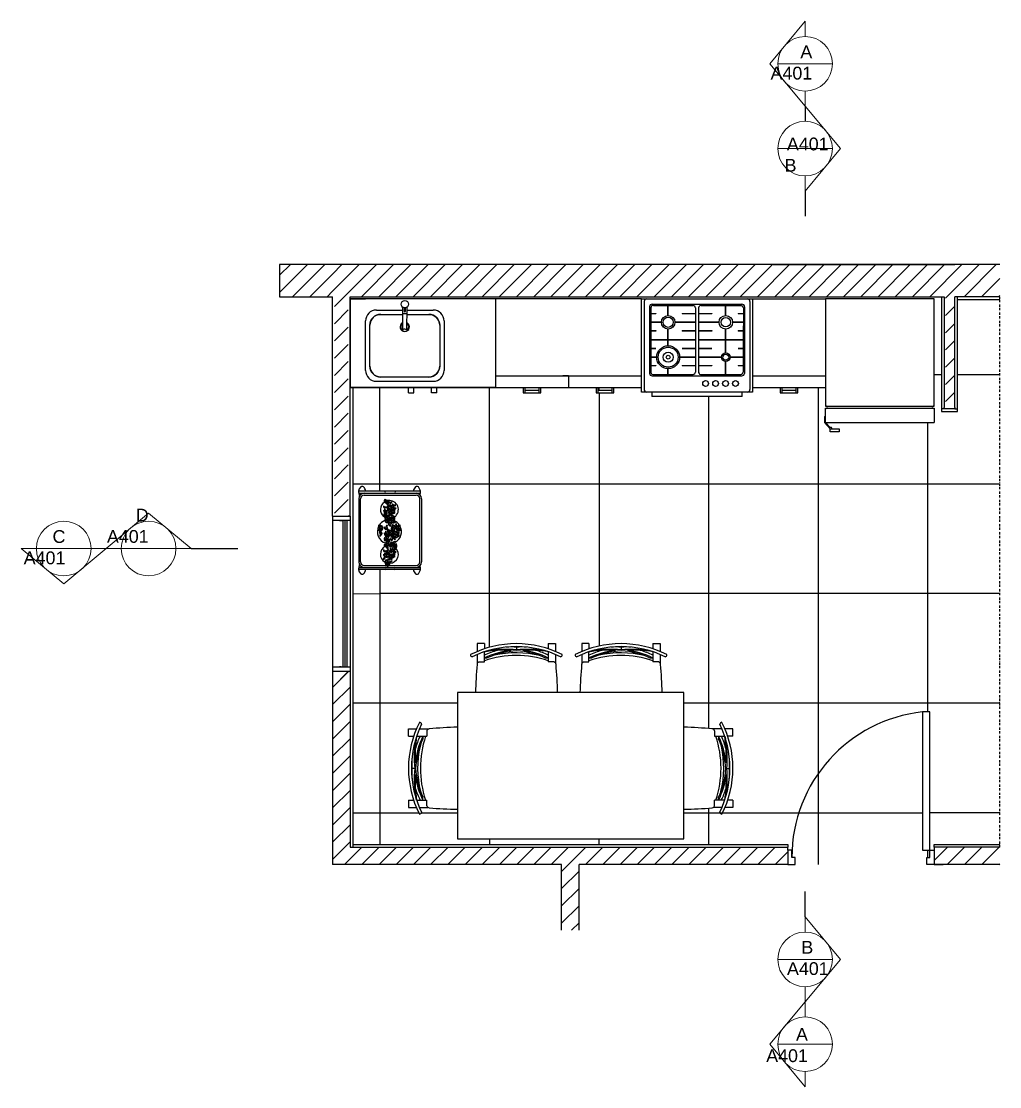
# Model space of a CAD drawing. Header units: millimetres. Extents: x 106 to 25790, y 5092 to 14934.
# Drawn here: x 106 to 5463, y 5092 to 10925 of the extents above; entities that cross this region are included whole.
import ezdxf

# ---------------------------------------------------------------- set-up
doc = ezdxf.new("R2010")
doc.units = ezdxf.units.MM
doc.linetypes.add('BORDO', pattern=[44.45, 12.7, -6.35, 12.7, -6.35, 0, -6.35])
for name, color, linetype in [('A-ANNO-SYMB', 5, 'Continuous'), ('A-ELEV-IDEN', 3, 'Continuous'), ('A-ELEV-MBE1', 7, 'Continuous'), ('A-FURN', 4, 'Continuous'), ('A-SECT-MCUT', 7, 'Continuous'), ('G-ANNO-TEXT', 3, 'Continuous'), ('IF-ANNO SYMB', 5, 'Continuous'), ('IF-DETL', 3, 'Continuous'), ('IF-FURN', 3, 'Continuous'), ('Layer2', 3, 'Continuous')]:
    doc.layers.add(name, color=color, linetype=linetype)
doc.styles.get("Standard").update_dxf_attribs({"font": 'arial.ttf'})

msp = doc.modelspace()

# ---------------------------------------------------------------- hatches: boundary and pattern name
at = {"layer": 'A-FURN'}
h = msp.add_hatch(dxfattribs=at)
h.set_pattern_fill('ANSI31', color=256, scale=21)
h.paths.add_polyline_path([(1809.4, 9593.6), (1520.2, 9593.7), (1520.2, 9503.5), (1520.2, 9417.5), (1809.4, 9417.5)])
h = msp.add_hatch(dxfattribs=at)
h.set_pattern_fill('ANSI31', color=256, scale=21)
h.paths.add_polyline_path([(5463.2, 9593.5), (1809.4, 9593.5), (1809.4, 9417.5), (1820.4, 9417.5), (1820.4, 9405.4), (1820.4, 9405.4), (1820.4, 8216.3), (1895.5, 8216.3), (1895.5, 9417.5), (5165.7, 9417.5), (5165.7, 8810.3), (5216.7, 8810.3), (5216.7, 9417.5), (5463.2, 9417.5)])
h.paths.add_polyline_path([(1905.5, 7365.5), (1809.4, 7360.5), (1809.4, 6307.5), (3021.6, 6307.5), (3027.8, 6307.5), (3075.8, 6307.5), (3150.8, 6307.5), (4222.8, 6307.5), (4233.5, 6307.5), (4302.9, 6307.5), (4302.9, 6402.5), (4222.8, 6402.5), (3021.6, 6402.5), (1928.5, 6402.5), (1905.5, 6402.5)])
h.paths.add_polyline_path([(5463.2, 6402.5), (5110.6, 6402.5), (5103.6, 6392.5), (5103.6, 6387.5), (5103.6, 6307.5), (5463.2, 6307.5)])
h = msp.add_hatch(dxfattribs=at)
h.set_pattern_fill('ANSI31', color=256, scale=21)
h.paths.add_polyline_path([(3159.5, 6307.5), (4302.9, 6307.5), (4302.9, 6387.5), (4302.9, 6402.5), (4222.8, 6402.5), (1905.5, 6402.5), (1905.5, 7365.5), (1809.4, 7365.5), (1809.4, 6307.5), (3064.4, 6307.5), (3064.4, 5947.9), (3159.5, 5947.9)])

# ---------------------------------------------------------------- linework, layer by layer
for p, q in [((4222.8, 9593.6), (5216.7, 9593.5)), ((5216.7, 9405.4), (5216.7, 9417.5)), ((5463.2, 9417.5), (5216.7, 9417.5)), ((3064.4, 5947.9), (3064.4, 6307.5)), ((5463.2, 6307.5), (5103.6, 6307.5))]:
    msp.add_line(p, q)
at = {"layer": 'A-ANNO-SYMB', "color": 7}
for p, q in [((5463.2, 9593.5), (5216.7, 9593.5)), ((5159.7, 9417.5), (5159.7, 8810.3)), ((5216.7, 8810.3), (5216.7, 9417.5)), ((5159.7, 8804.3), (5159.7, 8810.3)), ((5216.7, 8810.3), (5216.7, 8804.3)), ((5216.7, 8804.3), (5159.7, 8804.3)), ((1905.5, 8216.3), (1895.5, 8216.3)), ((1905.5, 6402.5), (4302.9, 6402.5)), ((4302.9, 6387.5), (4302.9, 6402.5)), ((3159.5, 5947.9), (3159.5, 6307.5)), ((5103.6, 6307.5), (5153.7, 6307.5))]:
    msp.add_line(p, q, dxfattribs=at)
at = {"layer": 'A-ELEV-IDEN'}
for p, q in [((4397.9, 10460.6), (4397.9, 10377.7)), ((4397.9, 9995.8), (4397.9, 9858.2)), ((3501.5, 9405.4), (1905.5, 9405.4)), ((1905.5, 9405.4), (1990.5, 9405.4)), ((3501.5, 9405.4), (4509, 9405.4)), ((3501.5, 8895.4), (3501.5, 9405.4)), ((3530.7, 9405.4), (3786.3, 9405.4)), ((3786.3, 9405.4), (4043, 9405.4)), ((4043, 9405.4), (4082, 9405.4)), ((4109, 9405.4), (4109, 8895.4)), ((5104, 9405.4), (4509, 9405.4)), ((2193.3, 9359.4), (2192.4, 9361.2)), ((2193.3, 9356.3), (2193.3, 9359.4)), ((2193.3, 9356.3), (2193.3, 9304.5)), ((2193.3, 9356.3), (2193.3, 9233.4)), ((2203, 9355.9), (2202.8, 9356.5)), ((2203, 9355.9), (2203, 9335.5)), ((2208, 9355.9), (2208.3, 9356.5)), ((2208, 9355.9), (2208, 9335.5)), ((2217.6, 9239.1), (2217.7, 9356.3)), ((2217.7, 9359.4), (2218.7, 9361.2)), ((2217.7, 9356.3), (2217.7, 9359.4)), ((3515.8, 9391.7), (3515.8, 8910.2)), ((3545, 9362.4), (3545.2, 9196.6)), ((3545, 9361.1), (3545, 9349.6)), ((3552.2, 9356.8), (3552.2, 9199.4)), ((3559.9, 9376.2), (4051.6, 9376.2)), ((3566.6, 9369.8), (3783.6, 9369.8)), ((3646.8, 9314.4), (3646.8, 9369.8)), ((3648.6, 9314.4), (3648.6, 9369.8)), ((3798.2, 9355.7), (3798.2, 9197.1)), ((3813.5, 9356.8), (3813.5, 9199.4)), ((3827.9, 9369.8), (4044.8, 9369.8)), ((3962.5, 9314.4), (3962.5, 9369.8)), ((3964.3, 9314.4), (3964.3, 9369.8)), ((4059.4, 9355.7), (4059.3, 9163.3)), ((4066.5, 9362.4), (4066.3, 9196.6)), ((4095.8, 9390.5), (4095.8, 8909.1)), ((2073.5, 9320.8), (2193.3, 9320.8)), ((2193.3, 9325.7), (2217.7, 9325.7)), ((2217.7, 9320.8), (2337.6, 9320.8)), ((3552.2, 9324.9), (3579.5, 9324.9)), ((3579.5, 9323.1), (3552.2, 9323.1)), ((3610.7, 9278.2), (3553.5, 9278.2)), ((3610.7, 9276.3), (3553.5, 9276.3)), ((3579.5, 9324.9), (3579.5, 9323.1)), ((3610.6, 9278.2), (3610.6, 9276.4)), ((3648.6, 9314.4), (3646.8, 9314.4)), ((3798.2, 9276.3), (3684.7, 9276.3)), ((3798.2, 9278.2), (3684.8, 9278.2)), ((3725.3, 9324.9), (3798.2, 9324.9)), ((3725.3, 9324.9), (3725.3, 9323.1)), ((3798.2, 9323.1), (3725.3, 9323.1)), ((3813.5, 9324.9), (3886.3, 9324.9)), ((3886.3, 9323.1), (3813.5, 9323.1)), ((3926.3, 9278.2), (3813.5, 9278.2)), ((3926.3, 9276.3), (3813.5, 9276.3)), ((3886.3, 9324.9), (3886.3, 9323.1)), ((4059.3, 9278.2), (4000.4, 9278.2)), ((4059.3, 9276.3), (4000.4, 9276.3)), ((4032, 9324.9), (4059.4, 9324.9)), ((4032, 9324.9), (4032, 9323.1)), ((4059.4, 9323.1), (4032, 9323.1)), ((4059.4, 9324.9), (4059.4, 9323.1)), ((2014, 9037.1), (2014, 9261.3)), ((2217.6, 9239.1), (2217.7, 9233)), ((2397.1, 9261.3), (2397.1, 9037.1)), ((3552.2, 9231.5), (3579.5, 9231.5)), ((3579.5, 9229.6), (3552.2, 9229.6)), ((3579.5, 9231.5), (3579.5, 9229.6)), ((3646.8, 9181.4), (3646.8, 9240.3)), ((3648.6, 9181.4), (3648.6, 9240.3)), ((3725.3, 9231.5), (3798.2, 9231.5)), ((3725.3, 9231.5), (3725.3, 9229.6)), ((3798.2, 9229.6), (3725.3, 9229.6)), ((3813.5, 9231.5), (3886.3, 9231.5)), ((3886.3, 9229.6), (3813.5, 9229.6)), ((3886.3, 9231.5), (3886.3, 9229.6)), ((3962.5, 9109.4), (3962.5, 9240.3)), ((3964.3, 9109.4), (3964.3, 9240.3)), ((4032, 9231.5), (4059.4, 9231.5)), ((4032, 9231.5), (4032, 9229.6)), ((4059.4, 9229.6), (4032, 9229.6)), ((3545.2, 9196.6), (3545.1, 8997.7)), ((3552.2, 9199.4), (3552.1, 9006.9)), ((3798.2, 9181.4), (3552.2, 9181.4)), ((3798.2, 9179.6), (3552.2, 9179.6)), ((3646.8, 9148.8), (3646.8, 9179.6)), ((3648.6, 9148.8), (3648.6, 9179.6)), ((3798.2, 9197.1), (3798.1, 9004.6)), ((3813.5, 9199.4), (3813.4, 9006.9)), ((4059.3, 9181.4), (3813.5, 9181.4)), ((4059.3, 9179.6), (3813.5, 9179.6)), ((4059.3, 9163.3), (4059.3, 9004.6)), ((4066.3, 9196.6), (4066.4, 8997.7)), ((3552.2, 9134.7), (3579.5, 9134.7)), ((3579.5, 9132.9), (3552.2, 9132.9)), ((3579.5, 9134.7), (3579.5, 9132.9)), ((3646.8, 9148.8), (3648.6, 9148.8)), ((3725.3, 9134.7), (3798.2, 9134.7)), ((3725.3, 9134.7), (3725.3, 9132.9)), ((3798.2, 9132.9), (3725.3, 9132.9)), ((3813.4, 9134.7), (3886.3, 9134.7)), ((3886.3, 9132.9), (3813.4, 9132.9)), ((3886.3, 9134.7), (3886.3, 9132.9)), ((4032, 9134.7), (4059.4, 9134.7)), ((4032, 9134.7), (4032, 9132.9)), ((4059.4, 9132.9), (4032, 9132.9)), ((3585, 9087), (3552.2, 9087)), ((3585, 9085.2), (3552.2, 9085.2)), ((3585, 9087), (3585, 9085.2)), ((3798.2, 9087), (3710.4, 9087)), ((3798.2, 9085.2), (3710.4, 9085.2)), ((3940.1, 9087), (3813.4, 9087)), ((3940.1, 9085.2), (3813.4, 9085.2)), ((3962.5, 8991.2), (3962.5, 9062.8)), ((3964.3, 8991.2), (3964.3, 9062.8)), ((4059.3, 9087), (3986.7, 9087)), ((4059.3, 9085.2), (3986.7, 9085.2)), ((3101.5, 8984.3), (3501.5, 8984.3)), ((3552.2, 9040.3), (3579.5, 9040.3)), ((3579.5, 9038.5), (3552.2, 9038.5)), ((3559.7, 8984.7), (4051.9, 8984.7)), ((3563.6, 8991.2), (3784.3, 8991.2)), ((3579.5, 9040.3), (3579.5, 9038.5)), ((3646.8, 8991.2), (3646.8, 9023.4)), ((3648.6, 8991.2), (3648.6, 9023.4)), ((3725.3, 9040.3), (3798.2, 9040.3)), ((3725.3, 9040.3), (3725.3, 9038.5)), ((3798.2, 9038.5), (3725.3, 9038.5)), ((3813.4, 9040.3), (3886.3, 9040.3)), ((3886.3, 9038.5), (3813.4, 9038.5)), ((3824.8, 8991.2), (4045.5, 8991.2)), ((3886.3, 9040.3), (3886.3, 9038.5)), ((4032, 9041.2), (4059.4, 9041.2)), ((4032, 9041.2), (4032, 9039.4)), ((4059.4, 9039.4), (4032, 9039.4)), ((4109, 8984.3), (4509, 8984.3)), ((2337.6, 8977.7), (2073.5, 8977.7)), ((3101.5, 8920.4), (3501.5, 8920.4)), ((4109, 8895.4), (3501.5, 8895.4)), ((3558.8, 8895.4), (3558.8, 8870.4)), ((4052.8, 8870.4), (3558.8, 8870.4)), ((4052.8, 8870.4), (4052.8, 8895.4)), ((4109, 8920.4), (4509, 8920.4)), ((1035.1, 8038.5), (1291.3, 8038.5)), ((4397.9, 6021.2), (4397.9, 6159.8))]:
    msp.add_line(p, q, dxfattribs=at)
for points in [[(2050, 9344.2), (2193.3, 9344.2)], [(2217.7, 9344.2), (2361.1, 9344.2)], [(1990.5, 9013.7), (1990.5, 9284.7)], [(2420.5, 9284.7), (2420.5, 9013.7)], [(2050, 8954.2), (2361.1, 8954.2)]]:
    msp.add_lwpolyline(points, dxfattribs=at)
msp.add_lwpolyline([(2217.7, 9320.8), (2337.6, 9320.8, -0.414214), (2397.1, 9261.3), (2397.1, 9037.1, -0.414214), (2337.6, 8977.7), (2073.5, 8977.7, -0.414214), (2014, 9037.1), (2014, 9261.3, -0.414214), (2073.5, 9320.8), (2193.3, 9320.8)], format="xyb", dxfattribs=at)
for centre, radius in [((2205.5, 9376.3), 20), ((3647.7, 9277.3), 37.1), ((3647.7, 9277.3), 27.8), ((3963.3, 9277.4), 37.1), ((3963.3, 9277.4), 25.5), ((3647.7, 9086.1), 62.7), ((3647.7, 9086.1), 54.7), ((3647.7, 9086.1), 27.4), ((3963.4, 9086.1), 23.3), ((3963.4, 9086.1), 16.4), ((3647.7, 9086.1), 10.6), ((3852.8, 8942.1), 15.8), ((3907.4, 8942.1), 15.8), ((3962, 8942.1), 15.8), ((4016.7, 8942.1), 15.8)]:
    msp.add_circle(centre, radius, dxfattribs=at)
for centre, radius, start, end in [((3531, 9390.1), 15.3, 91.11777, 174.25545), ((4080.5, 9390.2), 15.3, 1.06116, 84.38926), ((2050, 9284.7), 59.5, 90, 180), ((2203.8, 9335.5), 0.773, 112.75541, 247.24459), ((2205.5, 9330.8), 5.75, 69.31139, 110.68861), ((2205.5, 9339.6), 5.27, 247.32179, 292.67821), ((2207.3, 9335.5), 0.78, 293.98293, 66.01707), ((2361.1, 9284.7), 59.5, 0, 90), ((3560.2, 9360.9), 15.3, 91.06116, 174.38926), ((3568.1, 9353.7), 16.2, 95.28211, 168.82155), ((3779.7, 9351), 19.1, 14.21816, 78.27811), ((3829.3, 9353.7), 16.2, 95.28211, 168.82155), ((4040.8, 9351), 19.2, 14.27346, 77.85094), ((4051.3, 9360.9), 15.3, 5.61074, 88.93884), ((2073.5, 9261.3), 59.5, 90, 180), ((2337.6, 9261.3), 59.5, 0, 90), ((2205.5, 9252), 25.6, 118.49854, 61.65006), ((2205.5, 9252), 21.5, 124.63669, 235.70275), ((2197.8, 9233.3), 4.5, 108.72497, 240.80471), ((2205.5, 9252.9), 25.5, 247.32179, 292.67821), ((2205.5, 9211.3), 27.8, 69.31139, 109.04234), ((2213.2, 9233.4), 4.48, 297.80653, 62.19347), ((2205.5, 9252), 21.5, 304.13467, 55.56338), ((2050, 9013.7), 59.5, 180, 270), ((2073.5, 9037.1), 59.5, 180, 270), ((2337.6, 9037.1), 59.5, 270, 0), ((2361.1, 9013.7), 59.5, 270, 0), ((3560.3, 9000.1), 15.4, 189.23185, 267.5486), ((3568.9, 9007.2), 16.8, 180.95444, 251.51413), ((3779.2, 9010.4), 19.8, 284.80372, 343.17911), ((3830.2, 9007.2), 16.8, 180.95444, 251.51413), ((4040.3, 9010.4), 19.9, 285.27018, 343.10607), ((4051.2, 9000.1), 15.4, 272.4514, 350.76815), ((3530.9, 8910.5), 15.1, 180.89133, 264.79054), ((4080.7, 8910.5), 15.1, 270.49064, 354.6203)]:
    msp.add_arc(centre, radius, start, end, dxfattribs=at)
at = {"layer": 'A-ELEV-MBE1'}
for p, q in [((5216.7, 9593.5), (1520.2, 9593.5)), ((1520.2, 9593.5), (1520.2, 9417.5)), ((1520.2, 9417.5), (1809.4, 9417.5)), ((1905.5, 8216.3), (1905.5, 9417.5)), ((1905.5, 9417.5), (5159.7, 9417.5)), ((1809.4, 8216.3), (1809.4, 7365.5)), ((1820.4, 8216.3), (1895.5, 8216.3)), ((1847.5, 8191.3), (1867.5, 8191.3)), ((1905.5, 8216.3), (1905.5, 7365.5)), ((1857.5, 7390.5), (1847.5, 7390.5))]:
    msp.add_line(p, q, dxfattribs=at)
for points in [[(1809.4, 8216.3), (1905.5, 8216.3)], [(1905.5, 8191.3), (1809.4, 8191.3)], [(1809.4, 7390.5), (1905.5, 7390.5)], [(1905.5, 7365.5), (1809.4, 7365.5)], [(4325.1, 6387.5), (4302.9, 6387.5), (4302.9, 6307.5), (4342.9, 6307.5), (4342.9, 6347.5), (4325.1, 6347.5), (4325.1, 6387.5)], [(5103.6, 6402.5), (5103.6, 6307.5), (5063.6, 6307.5), (5063.6, 6347.5), (5081.4, 6347.5), (5081.4, 6387.5), (5103.6, 6387.5)]]:
    msp.add_lwpolyline(points, dxfattribs=at)
at = {"layer": 'A-FURN'}
msp.add_line((5104, 9405.4), (4509, 9405.4), dxfattribs=at)
at = {"layer": 'A-FURN', "linetype": 'BORDO'}
msp.add_line((5463.2, 6402.6), (5463.2, 9417.5), dxfattribs=at)
at = {"layer": 'A-SECT-MCUT'}
for p, q in [((1809.4, 8216.3), (1809.4, 9417.5)), ((1809.4, 7365.5), (1809.4, 6307.5)), ((1905.5, 7365.5), (1905.5, 6402.5)), ((5153.7, 6402.5), (5103.6, 6402.5)), ((3064.4, 6307.5), (1809.4, 6307.5)), ((4302.9, 6307.5), (3159.5, 6307.5))]:
    msp.add_line(p, q, dxfattribs=at)
at = {"layer": 'A-SECT-MCUT', "color": 7}
msp.add_line((5463.2, 6402.6), (5103.6, 6402.6), dxfattribs=at)
at = {"layer": 'G-ANNO-TEXT', "lineweight": 0}
for p, q in [((4204, 10693), (4397.9, 10925.4)), ((4397.9, 10925.4), (4397.9, 10842.5)), ((4591.9, 10228.2), (4204, 10693)), ((4248.4, 10693), (4547.5, 10693)), ((4397.9, 10543.5), (4397.9, 10460.6)), ((4547.5, 10228.2), (4248.4, 10228.2)), ((4591.9, 10228.2), (4397.9, 9995.8)), ((4397.9, 10078.7), (4397.9, 9995.8)), ((337.9, 7844.6), (802.7, 8232.4)), ((802.7, 8232.4), (1035.1, 8038.5)), ((337.9, 7844.6), (105.5, 8038.5)), ((1035.1, 8038.5), (105.5, 8038.5)), ((4591.9, 5788.8), (4397.9, 6021.2)), ((4397.9, 5938.3), (4397.9, 6021.2)), ((4547.5, 5788.8), (4248.4, 5788.8)), ((4591.9, 5788.8), (4397.9, 5556.4)), ((4397.9, 5473.5), (4397.9, 5639.3)), ((4204, 5324.1), (4397.9, 5556.5)), ((4204, 5324.1), (4397.9, 5091.7)), ((4248.4, 5324.1), (4547.5, 5324.1)), ((4397.9, 5091.7), (4397.9, 5174.6))]:
    msp.add_line(p, q, dxfattribs=at)
for centre in [(4397.9, 10693), (4397.9, 10228.2), (337.9, 8038.5), (802.7, 8038.5), (4397.9, 5788.8), (4397.9, 5324.1)]:
    msp.add_circle(centre, 149.5, dxfattribs=at)
at = {"layer": 'IF-ANNO SYMB'}
for p, q in [((1867.5, 7390.5), (1867.5, 8191.3)), ((1887.5, 8191.3), (1887.5, 7390.5))]:
    msp.add_line(p, q, dxfattribs=at)
at = {"layer": 'IF-ANNO SYMB', "linetype": 'Continuous'}
msp.add_line((1878, 8191.3), (1878, 7391), dxfattribs=at)
at = {"layer": 'IF-ANNO SYMB'}
msp.add_lwpolyline([(5041.3, 7143.8), (5041.3, 6387.5), (5081.4, 6387.5), (5081.4, 7143.8), (5041.3, 7143.8)], dxfattribs=at)
msp.add_arc((5125.9, 6347.5), 800.8, 96.06095, 180, dxfattribs=at)
at = {"layer": 'IF-DETL'}
for p, q in [((2701.5, 9405.4), (2701.5, 8920.4)), ((5144.7, 9417.5), (5144.7, 8789.3)), ((5231.7, 8789.3), (5231.7, 9417.5)), ((5231.7, 9402.5), (5463.2, 9402.5)), ((2701.5, 9346.1), (2701.5, 9000.3)), ((2701.5, 8984.3), (3101.5, 8984.3)), ((5104, 8991.8), (5144.7, 8991.8)), ((1905.5, 8920.4), (1920.5, 8920.4)), ((1920.5, 8920.4), (1920.5, 6402.5)), ((2069.7, 8353.1), (2069.7, 8920.4)), ((2669.7, 7497.7), (2669.7, 8920.4)), ((3269.7, 8905.4), (3269.7, 8920.4)), ((3269.7, 8890.4), (3269.7, 7504.5)), ((3869.7, 7052.8), (3869.7, 8870.4)), ((4469.7, 8920.4), (4469.7, 6307.5)), ((5159.7, 8804.3), (5144.7, 8804.3)), ((5144.7, 8789.3), (5231.7, 8789.3)), ((5216.7, 8804.3), (5231.7, 8804.3)), ((5069.7, 7143.8), (5069.7, 8728.3)), ((5463.2, 8391.8), (1920.5, 8391.8)), ((2069.7, 7923.1), (2069.7, 6417.5)), ((1920.5, 7791), (2069.7, 7791.8)), ((5463.2, 7791.8), (2069.7, 7791.8)), ((2494, 7191.8), (1920.5, 7191.8)), ((5463.2, 7191.8), (3734, 7191.8)), ((3869.7, 6417.5), (3869.7, 6617.2)), ((1920.5, 6591.8), (2281.9, 6591.8)), ((2298.5, 6591.8), (2494, 6591.8)), ((3734, 6591.8), (5041.3, 6591.8)), ((5463.2, 6591.8), (5081.4, 6591.8)), ((1920.5, 6417.5), (4302.9, 6417.5)), ((2669.7, 6449.4), (2669.7, 6417.5)), ((3269.7, 6417.5), (3269.7, 6449.4)), ((4302.9, 6417.5), (4302.9, 6402.5)), ((5103.6, 6402.5), (5103.6, 6417.5)), ((5103.6, 6417.5), (5463.2, 6417.5)), ((5069.7, 6347.5), (5069.7, 6387.5))]:
    msp.add_line(p, q, dxfattribs=at)
for centre, radius, start, end in [((2121.2, 8252.1), 49.4, 124.02257, 230.54994), ((2101.8, 8298.2), 9.7, 168.77263, 272.66096), ((2101.2, 8300.9), 8.87, 113.28776, 185.26314), ((2085, 8283.7), 17.9, 15.47032, 65.96326), ((2088.6, 8306.7), 9.39, 306.21572, 14.23406), ((2121.2, 8252.1), 49.4, 113.33483, 117.75094), ((2112, 8304.7), 12.7, 163.82531, 247.56464), ((2094.1, 8296.1), 13.4, 346.61835, 64.7716), ((2120.7, 8287.5), 15.2, 163.82531, 247.56464), ((2099.3, 8277.2), 16.1, 346.61835, 64.7716), ((2121.2, 8252.1), 49.4, 102.01309, 106.56231), ((2126, 8298.8), 15.2, 163.82531, 247.56464), ((2104.6, 8288.4), 16.1, 346.61835, 64.7716), ((2121.2, 8252.1), 49.4, 304.24911, 97.64884), ((2131, 8274.3), 17.9, 70.50919, 126.06526), ((2127.2, 8300.4), 13.4, 239.83833, 316.73611), ((2101.9, 8246), 13.4, 176.42143, 235.62262), ((2080.3, 8230.9), 17.9, 31.64282, 62.64836), ((2101.3, 8219.3), 12.7, 114.93272, 176.59686), ((2098.5, 8268.9), 9.7, 168.77263, 272.66096), ((2085.8, 8231.6), 13.4, 283.31543, 340.64185), ((2081.7, 8254.4), 17.9, 15.47032, 65.96326), ((2096.6, 8237), 13.4, 27.56983, 105.72308), ((2104.4, 8255.3), 12.7, 204.77679, 288.51612), ((2111.7, 8239.2), 17.9, 174.03289, 224.52583), ((2090.8, 8231.9), 9.7, 327.3352, 71.22353), ((2101.4, 8283.4), 17.2, 250.13598, 328.91765), ((2105, 8273.3), 11.2, 212.85453, 6.1991), ((2117.5, 8231.9), 13.4, 134.69295, 211.59073), ((2091.4, 8235.1), 17.9, 325.3638, 20.91988), ((2128.3, 8253.4), 17.9, 163.48633, 213.97927), ((2106.4, 8250), 9.7, 316.78864, 60.67697), ((2130, 8262.5), 13.4, 176.42143, 253.31922), ((2108.4, 8247.5), 17.9, 52.63417, 62.64836), ((2129.4, 8235.8), 12.7, 99.49605, 183.23538), ((2113.9, 8248.2), 13.4, 282.28908, 0.44234), ((2132.2, 8225.1), 15.2, 140.44752, 224.18686), ((2113.8, 8277.2), 8.58, 302.69595, 21.47762), ((2118.9, 8275.6), 5.59, 265.41451, 310.71861), ((2110, 8231.3), 9.39, 13.77811, 26.55291), ((2108.4, 8247.5), 17.9, 7.09229, 51.56107), ((2108.4, 8224.1), 16.1, 323.24056, 41.39382), ((2118.9, 8275.6), 5.59, 314.02753, 58.75907), ((2139.7, 8275.4), 15.2, 163.82531, 247.56464), ((2137.1, 8236.6), 12.7, 140.44752, 224.18686), ((2118.3, 8265.1), 16.1, 346.61835, 64.7716), ((2135.3, 8227.4), 8.87, 190.98507, 274.7244), ((2127, 8216.3), 9.39, 13.77811, 91.93136), ((2135.6, 8253.7), 8.87, 113.28776, 197.0271), ((2137.6, 8234.2), 17.9, 70.50919, 126.06526), ((2133.8, 8260.3), 13.4, 239.83833, 316.73611), ((2123, 8259.5), 9.39, 296.0808, 14.23406), ((2117.3, 8235.8), 13.4, 323.24056, 41.39382), ((2139, 8244.7), 8.87, 190.98507, 274.7244), ((2130.6, 8233.6), 9.39, 13.77811, 91.93136), ((2142.4, 8219.8), 13.4, 71.27605, 148.17383), ((2133.5, 8244.6), 17.9, 261.94691, 317.50298), ((2143.6, 8274.9), 8.87, 113.28776, 197.0271), ((2131, 8280.7), 9.39, 296.0808, 14.23406), ((2149.5, 8267.6), 12.7, 163.82531, 247.56464), ((2131.6, 8259), 13.4, 346.61835, 64.7716), ((2150.1, 8258.9), 17.9, 70.50919, 126.06526), ((2146.3, 8284.9), 13.4, 239.83833, 316.73611), ((2155.9, 8246), 15.2, 168.44681, 247.56464), ((2134.5, 8235.6), 16.1, 346.61835, 61.57676), ((2154.7, 8252.8), 8.87, 163.82531, 247.56464), ((2142.2, 8246.7), 9.39, 346.61835, 64.7716), ((2154, 8251.4), 9.39, 66.84312, 144.99638), ((2150.2, 8264.8), 8.87, 244.05008, 327.78941), ((2121.2, 8130.3), 65.8, 111.8318, 148.31022), ((2100.5, 8210.7), 11.2, 21.81307, 175.15763), ((2102.1, 8200.1), 17.2, 59.09451, 137.87619), ((2121.2, 8252.1), 49.4, 232.14071, 239.84438), ((2106.5, 8204.6), 11.2, 85.21104, 238.5556), ((2109.4, 8193.7), 12.9, 173.38679, 272.66096), ((2087, 8174.4), 23.9, 15.47032, 59.21309), ((2116.7, 8201.3), 17.2, 122.49248, 201.27415), ((2121.2, 8252.1), 49.4, 245.29534, 251.92373), ((2121.2, 8130.3), 65.8, 101.55334, 107.14972), ((2117.5, 8154.7), 14.9, 122.85453, 276.1991), ((2121.1, 8205.5), 15.2, 140.44752, 224.18686), ((2123.1, 8202.3), 16.9, 180.21739, 247.56464), ((2130.9, 8159.5), 22.9, 160.13598, 238.91765), ((2097.3, 8204.5), 16.1, 323.24056, 41.39382), ((2113.8, 8215.1), 5.59, 329.2531, 122.59766), ((2110.1, 8211.3), 8.58, 6.53454, 85.31621), ((2099.3, 8190.9), 17.9, 346.61835, 38.85526), ((2121.2, 8252.1), 49.4, 260.83583, 264.71225), ((2134.7, 8179.4), 20.3, 163.82531, 247.56464), ((2106.1, 8165.7), 21.5, 346.61835, 64.7716), ((2131.1, 8198.1), 15.2, 140.44752, 181.94739), ((2121.2, 8130.3), 65.8, 89.6375, 94.52467), ((2107.3, 8197.1), 16.1, 9.25583, 41.39382), ((2132.9, 8197.2), 13.4, 93.68898, 148.17383), ((2124, 8222), 17.9, 261.94691, 295.96289), ((2141.8, 8194.4), 20.3, 163.82531, 247.56464), ((2121.2, 8252.1), 49.4, 271.32186, 281.83565), ((2113.2, 8180.7), 21.5, 346.61835, 64.7716), ((2121.2, 8130.3), 65.8, 77.2218, 83.60299), ((2144.2, 8204.2), 12.9, 173.38679, 272.66096), ((2143.5, 8207.8), 11.8, 113.28776, 197.0271), ((2125.5, 8165.7), 11.4, 302.69595, 21.47762), ((2132.2, 8163.6), 7.46, 265.41451, 58.75907), ((2126.7, 8215.5), 12.5, 296.0808, 14.23406), ((2121.8, 8184.9), 23.9, 15.47032, 59.21309), ((2148.5, 8161.8), 23.9, 70.50919, 126.06526), ((2143.4, 8196.6), 17.9, 239.83833, 316.73611), ((2121.2, 8252.1), 49.4, 286.44629, 294.88292), ((2160.1, 8163.3), 20.3, 163.82531, 247.56464), ((2131.5, 8149.5), 21.5, 346.61835, 64.7716), ((2157.9, 8212.9), 16.9, 163.82531, 247.56464), ((2134.1, 8201.4), 17.9, 346.61835, 64.7716), ((2121.2, 8130.3), 65.8, 31.68978, 69.06687), ((2165.2, 8162.6), 11.8, 113.28776, 197.0271), ((2148.4, 8170.4), 12.5, 296.0808, 14.23406), ((2121.2, 8130.3), 65.8, 151.74633, 252.03331), ((2063.3, 8131.3), 12.5, 35.00362, 113.15688), ((2068.4, 8149.1), 11.8, 212.21059, 295.94992), ((2068.6, 8141.2), 23.9, 53.93474, 109.49081), ((2073.6, 8176), 17.9, 223.26389, 300.16167), ((2078.9, 8152.3), 12.5, 165.76594, 243.9192), ((2079.1, 8125.1), 12.5, 115.2284, 193.38165), ((2062.1, 8144.5), 11.8, 342.9729, 66.71224), ((2062.4, 8133.1), 11.8, 292.43536, 16.17469), ((2089.4, 8110.3), 21.5, 118.42324, 193.38165), ((2060.7, 8124), 20.3, 292.43536, 11.55319), ((2093.2, 8141.4), 17.9, 115.2284, 193.38165), ((2069.3, 8152.9), 16.9, 292.43536, 16.17469), ((2109.6, 8124.1), 17.9, 176.42143, 235.62262), ((2080.8, 8104), 23.9, 31.64282, 62.64836), ((2105.1, 8154.6), 12.9, 168.77263, 272.66096), ((2082.7, 8135.3), 23.9, 15.47032, 65.96326), ((2102.5, 8112.1), 17.9, 27.56983, 105.72308), ((2113, 8136.4), 16.9, 204.77679, 288.51612), ((2122.7, 8115), 23.9, 174.03289, 224.52583), ((2094.8, 8105.2), 12.9, 327.3352, 71.22353), ((2117.1, 8112.3), 11.8, 138.01708, 177.52417), ((2100.3, 8120.1), 12.5, 302.37881, 357.57754), ((2112.3, 8127.6), 7.46, 329.2531, 122.59766), ((2107.4, 8122.5), 11.4, 6.53454, 85.31621), ((2130.5, 8105.3), 17.9, 134.69295, 211.59073), ((2095.6, 8109.5), 23.9, 325.3638, 20.91988), ((2120.4, 8104.5), 12.5, 42.66562, 91.93136), ((2131.6, 8119.3), 11.8, 190.98507, 274.7244), ((2144.8, 8133.9), 23.9, 163.48633, 213.97927), ((2115.6, 8129.4), 12.9, 316.78864, 60.67697), ((2146.3, 8110.4), 16.9, 101.7805, 183.23538), ((2125.6, 8127), 17.9, 282.28908, 356.49903), ((2150, 8096.2), 20.3, 140.44752, 224.18686), ((2150.6, 8141), 20.3, 140.44752, 224.18686), ((2120.4, 8104.5), 12.5, 13.77811, 26.55291), ((2118.3, 8094.9), 21.5, 323.24056, 41.39382), ((2118.9, 8139.7), 21.5, 323.24056, 41.39382), ((2156.6, 8111.5), 16.9, 140.44752, 224.18686), ((2153.4, 8132.3), 11.8, 140.44752, 224.18686), ((2130.2, 8110.5), 17.9, 323.24056, 41.39382), ((2154.6, 8134.3), 11.8, 113.28776, 154.81504), ((2134.9, 8131.5), 12.5, 323.24056, 41.39382), ((2152.1, 8143.1), 17.9, 250.88524, 316.73611), ((2137.8, 8142.1), 12.5, 318.64936, 14.23406), ((2157.2, 8108.4), 23.9, 70.50919, 114.32794), ((2159.1, 8122.3), 11.8, 190.98507, 274.7244), ((2147.9, 8107.6), 12.5, 13.77811, 91.93136), ((2121.2, 8130.3), 65.8, 298.48862, 28.25367), ((2173.1, 8152.9), 16.9, 163.82531, 247.56464), ((2149.2, 8141.4), 17.9, 346.61835, 64.7716), ((2173.8, 8141.2), 23.9, 70.50919, 126.06526), ((2168.8, 8176), 17.9, 239.83833, 316.73611), ((2181.7, 8124), 20.3, 168.44681, 247.56464), ((2153, 8110.3), 21.5, 346.61835, 61.57676), ((2180, 8133.1), 11.8, 163.82531, 247.56464), ((2180.3, 8144.5), 11.8, 113.28776, 197.0271), ((2163.3, 8125.1), 12.5, 346.61835, 64.7716), ((2179.1, 8131.3), 12.5, 66.84312, 144.99638), ((2174.1, 8149.1), 11.8, 244.05008, 327.78941), ((2163.5, 8152.3), 12.5, 296.0808, 14.23406), ((2108.8, 8088.4), 16.9, 114.93272, 176.59686), ((2101.8, 8058.4), 9.7, 168.77263, 272.66096), ((2088.1, 8104.9), 17.9, 283.31543, 340.64185), ((2085, 8043.9), 17.9, 15.47032, 65.96326), ((2107.8, 8077), 14.9, 21.81307, 175.15763), ((2109.9, 8062.9), 22.9, 59.09451, 137.87619), ((2118.5, 8056), 17.9, 134.69295, 211.59073), ((2115.8, 8068.9), 14.9, 85.21104, 203.25907), ((2121.2, 8006.9), 49.4, 114.07628, 114.20977), ((2083.6, 8060.1), 23.9, 325.3638, 20.91988), ((2120.7, 8047.7), 15.2, 163.82531, 247.56464), ((2099.3, 8037.4), 16.1, 57.8719, 64.7716), ((2129.3, 8064.4), 22.9, 122.49248, 174.00202), ((2119.6, 8045.6), 12.9, 115.35121, 219.23954), ((2121.2, 8006.9), 49.4, 102.00358, 107.03356), ((2121.2, 8130.3), 65.8, 257.32829, 265.17392), ((2115.8, 8068.9), 14.9, 235.15899, 238.5556), ((2129.3, 8064.4), 22.9, 196.73888, 201.27415), ((2090.7, 8052.1), 23.9, 322.0489, 12.54184), ((2121.2, 8006.9), 49.4, 91.02075, 98.02255), ((2135.2, 8070.1), 20.3, 140.44752, 224.18686), ((2103.5, 8068.8), 21.5, 323.24056, 41.39382), ((2131, 8034.5), 17.9, 70.50919, 126.06526), ((2127.2, 8060.6), 13.4, 239.83833, 316.73611), ((2121.2, 8006.9), 49.4, 81.23834, 90.29913), ((2125.5, 8082.9), 7.46, 329.2531, 122.59766), ((2120.6, 8077.8), 11.4, 6.53454, 85.31621), ((2121.2, 8130.3), 65.8, 272.88346, 276.62111), ((2148.5, 8060.2), 20.3, 140.44752, 202.62222), ((2116.8, 8058.9), 21.5, 27.19699, 41.39382), ((2116.8, 8058.9), 21.5, 323.24056, 26.29997), ((2150.9, 8059), 17.9, 71.27605, 148.17383), ((2139, 8092.1), 23.9, 261.94691, 317.50298), ((2121.2, 8130.3), 65.8, 283.79443, 291.57619), ((2121.2, 8006.9), 49.4, 64.73383, 70.65022), ((2154.4, 8056.1), 12.9, 115.35121, 219.23954), ((2154.2, 8099.3), 11.8, 190.98507, 274.7244), ((2143, 8084.5), 12.5, 13.77811, 91.93136), ((2125.5, 8062.6), 23.9, 322.0489, 12.54184), ((2163.6, 8089.1), 17.9, 71.27605, 148.17383), ((2151.8, 8122.2), 23.9, 261.94691, 317.50298), ((2170.5, 8054.9), 16.9, 140.44752, 224.18686), ((2144.1, 8053.9), 17.9, 323.24056, 41.39382), ((2121.2, 8006.9), 49.4, 119.37921, 238.37657), ((2101.9, 8006.2), 13.4, 176.42143, 253.31922), ((2080.3, 7991.1), 17.9, 7.09229, 62.64836), ((2098.5, 8029.1), 9.7, 168.77263, 272.66096), ((2081.7, 8014.6), 17.9, 15.47032, 65.96326), ((2096.6, 7997.2), 13.4, 27.56983, 105.72308), ((2104.4, 8015.4), 12.7, 204.77679, 288.51612), ((2105, 8033.5), 11.2, 212.85453, 6.1991), ((2101.4, 8043.6), 17.2, 250.13598, 328.91765), ((2109.4, 7977.9), 17.9, 70.50919, 126.06526), ((2105.6, 8004), 13.4, 239.83833, 316.73611), ((2103.9, 8008.8), 5.59, 329.2531, 122.59766), ((2100.2, 8005), 8.58, 6.53454, 85.31621), ((2128.3, 8013.6), 17.9, 163.48633, 213.97927), ((2106.4, 8010.2), 9.7, 316.78864, 60.67697), ((2099.3, 8037.4), 16.1, 346.61835, 27.89702), ((2129.4, 7996), 12.7, 99.49605, 183.23538), ((2113.9, 8008.4), 13.4, 282.28908, 0.44234), ((2132.2, 7985.3), 15.2, 140.44752, 224.18686), ((2132.6, 8018.9), 15.2, 140.44752, 224.18686), ((2108.4, 7984.3), 16.1, 323.24056, 41.39382), ((2108.8, 8017.9), 16.1, 323.24056, 41.39382), ((2121.2, 8006.9), 49.4, 272.49784, 45.16304), ((2139.7, 8035.6), 15.2, 163.82531, 247.56464), ((2137.1, 7996.8), 12.7, 140.44752, 224.18686), ((2127.8, 8017.8), 5.59, 329.2531, 122.59766), ((2124.1, 8014), 8.58, 6.53454, 85.31621), ((2118.3, 8025.3), 16.1, 346.61835, 64.7716), ((2117.3, 7996), 13.4, 323.24056, 41.39382), ((2136.4, 7999.6), 8.87, 60.22275, 143.96208), ((2133.5, 8013.2), 9.39, 243.01579, 321.16905), ((2139, 8004.9), 8.87, 190.98507, 274.7244), ((2130.6, 7993.8), 9.39, 13.77811, 91.93136), ((2142.4, 7980), 13.4, 71.27605, 148.17383), ((2133.5, 8004.8), 17.9, 261.94691, 317.50298), ((2148.5, 8060.2), 20.3, 216.45146, 224.18686), ((2143.6, 8035.1), 8.87, 113.28776, 197.0271), ((2131, 8040.9), 9.39, 296.0808, 14.23406), ((2149.5, 8027.8), 12.7, 163.82531, 247.56464), ((2131.6, 8019.2), 13.4, 346.61835, 64.7716), ((2150.1, 8019.1), 17.9, 70.50919, 126.06526), ((2146.3, 8045.1), 13.4, 239.83833, 316.73611), ((2155.9, 8006.2), 15.2, 163.82531, 247.56464), ((2134.5, 7995.8), 16.1, 346.61835, 64.7716), ((2155.4, 8052.7), 11.8, 202.74902, 274.7244), ((2154.7, 8013), 8.87, 163.82531, 247.56464), ((2144.2, 8037.9), 12.5, 13.77811, 81.79645), ((2154.9, 8021.5), 8.87, 113.28776, 197.0271), ((2142.2, 8006.9), 9.39, 346.61835, 64.7716), ((2154, 8011.6), 9.39, 66.84312, 144.99638), ((2150.2, 8025), 8.87, 244.05008, 327.78941), ((2142.3, 8027.4), 9.39, 296.0808, 14.23406), ((2101.3, 7979.5), 12.7, 99.49605, 183.23538), ((2085.8, 7991.8), 13.4, 282.28908, 0.44234), ((2106.5, 7964.8), 11.2, 85.21104, 238.5556), ((2116.7, 7961.5), 17.2, 122.49248, 201.27415), ((2121.2, 8006.9), 49.4, 243.96698, 253.45565), ((2121.1, 7965.7), 15.2, 140.44752, 224.18686), ((2097.3, 7964.7), 16.1, 323.24056, 41.39382), ((2113.8, 7975.3), 5.59, 329.2531, 122.59766), ((2110.1, 7971.5), 8.58, 6.53454, 85.31621), ((2121.2, 8006.9), 49.4, 259.3729, 263.78678), ((2131.1, 7958.3), 15.2, 140.44752, 224.18686), ((2107.3, 7957.3), 16.1, 323.24056, 41.39382), ((2132.9, 7957.4), 13.4, 71.27605, 148.17383), ((2124, 7982.2), 17.9, 261.94691, 317.50298), ((2127, 7976.5), 9.39, 13.77811, 91.93136), ((2135.3, 7987.6), 8.87, 190.98507, 274.7244)]:
    msp.add_arc(centre, radius, start, end, dxfattribs=at)
at = {"layer": 'IF-FURN'}
for p, q in [((1905.5, 9405.4), (1905.5, 8920.4)), ((5104, 9405.4), (4509, 9405.4)), ((5104, 9405.4), (4509, 9405.4)), ((4509, 9405.4), (4509, 8817.5)), ((5104, 8817.5), (5104, 9405.4)), ((3101.5, 8984.3), (3071.5, 8984.3)), ((3101.5, 8984.3), (3101.5, 8920.4)), ((2701.5, 8920.4), (1905.5, 8920.4)), ((2701.5, 8920.4), (3101.5, 8920.4)), ((2852.9, 8920.4), (2852.9, 8890.4)), ((2852.9, 8890.4), (2950.2, 8890.4)), ((2862.9, 8920.4), (2862.9, 8890.4)), ((2862.9, 8905.4), (2940.2, 8905.4)), ((2940.2, 8920.4), (2940.2, 8890.4)), ((2950.2, 8890.4), (2950.2, 8920.4)), ((3252.9, 8920.4), (3252.9, 8890.4)), ((3252.9, 8890.4), (3350.2, 8890.4)), ((3262.9, 8920.4), (3262.9, 8890.4)), ((3262.9, 8905.4), (3340.2, 8905.4)), ((3340.2, 8920.4), (3340.2, 8890.4)), ((3350.2, 8890.4), (3350.2, 8920.4)), ((4260.4, 8920.4), (4260.4, 8890.4)), ((4260.4, 8890.4), (4357.7, 8890.4)), ((4270.4, 8920.4), (4270.4, 8890.4)), ((4270.4, 8905.4), (4347.7, 8905.4)), ((4347.7, 8920.4), (4347.7, 8890.4)), ((4357.7, 8890.4), (4357.7, 8920.4)), ((4509, 8817.5), (5104, 8817.5)), ((4503.4, 8762.2), (4503.4, 8728.3)), ((4503.4, 8762.2), (4509, 8762.2)), ((4509, 8728.3), (4509, 8806.2)), ((4509, 8806.2), (5104, 8806.2)), ((5104, 8806.2), (5104, 8728.3)), ((4503.4, 8728.3), (4535, 8694.5)), ((4509, 8728.3), (5104, 8728.3)), ((4509, 8728.3), (4535, 8700.5)), ((4535, 8694.5), (4584.3, 8694.5)), ((4535, 8677.5), (4535, 8694.5)), ((4584.3, 8694.5), (4584.3, 8677.5)), ((4584.3, 8677.5), (4535, 8677.5)), ((2641.3, 7517.6), (2601.3, 7517.6)), ((2601.3, 7517.6), (2601.3, 7474)), ((2641.3, 7517.6), (2641.3, 7489.1)), ((2641.3, 7472.8), (2655.6, 7477.3)), ((2641.3, 7417.4), (2641.3, 7472.8)), ((2818.9, 7483.5), (2818.9, 7498.5)), ((2991.3, 7473.1), (2977.9, 7477.3)), ((2991.3, 7517.6), (3031.3, 7517.6)), ((2991.3, 7517.6), (2991.3, 7489.4)), ((2991.3, 7473.1), (2991.3, 7417.4)), ((3031.3, 7517.6), (3031.3, 7474.4)), ((3214.1, 7517.6), (3174.1, 7517.6)), ((3174.1, 7517.6), (3174.1, 7474)), ((3214.1, 7517.6), (3214.1, 7489.1)), ((3214.1, 7472.8), (3228.4, 7477.3)), ((3214.1, 7417.4), (3214.1, 7472.8)), ((3391.6, 7483.5), (3391.6, 7498.5)), ((3564.1, 7473.1), (3550.6, 7477.3)), ((3564.1, 7517.6), (3604.1, 7517.6)), ((3564.1, 7517.6), (3564.1, 7489.4)), ((3564.1, 7473.1), (3564.1, 7417.4)), ((3604.1, 7517.6), (3604.1, 7474.4)), ((2601.3, 7457.7), (2601.3, 7405.7)), ((2611.3, 7417.4), (2641.3, 7417.4)), ((2641.3, 7439.3), (2656.3, 7439.3)), ((2991.3, 7438.9), (2976.3, 7438.9)), ((3023.3, 7417.4), (2991.3, 7417.4)), ((3031.3, 7458), (3031.3, 7410.6)), ((3174.1, 7457.7), (3174.1, 7405.7)), ((3184.1, 7417.4), (3214.1, 7417.4)), ((3214.1, 7439.3), (3229.1, 7439.3)), ((3564.1, 7438.9), (3549.1, 7438.9)), ((3596.1, 7417.4), (3564.1, 7417.4)), ((3604.1, 7458), (3604.1, 7410.6)), ((3734, 7249.4), (2494, 7249.4)), ((2494, 7249.4), (2494, 6449.4)), ((3734, 6449.4), (3734, 7249.4)), ((2225.6, 7011.1), (2225.6, 7051.1)), ((2225.6, 7051.1), (2269.2, 7051.1)), ((2225.6, 7011.1), (2254.1, 7011.1)), ((2270.4, 7011.1), (2265.9, 6996.8)), ((2270.4, 7011.1), (2325.8, 7011.1)), ((2285.5, 7051.1), (2337.5, 7051.1)), ((2303.9, 7011.1), (2303.9, 6996.1)), ((2325.8, 7041.1), (2325.8, 7011.1)), ((3942.5, 7051.1), (3890.5, 7051.1)), ((3902.3, 7041.1), (3902.3, 7011.1)), ((3902.3, 7011.1), (3957.6, 7011.1)), ((3924.1, 7011.1), (3924.1, 6996.1)), ((3957.6, 7011.1), (3962.2, 6996.8)), ((4002.5, 7051.1), (3958.8, 7051.1)), ((4002.5, 7011.1), (3973.9, 7011.1)), ((4002.5, 7011.1), (4002.5, 7051.1)), ((2259.7, 6833.6), (2244.7, 6833.6)), ((3968.4, 6833.6), (3983.4, 6833.6)), ((2225.6, 6661.1), (2225.6, 6621.1)), ((2225.6, 6661.1), (2253.8, 6661.1)), ((2270.2, 6661.1), (2265.9, 6674.6)), ((2270.1, 6661.1), (2325.8, 6661.1)), ((2304.3, 6661.1), (2304.3, 6676.1)), ((2325.8, 6629.1), (2325.8, 6661.1)), ((3902.3, 6629.1), (3902.3, 6661.1)), ((3957.9, 6661.1), (3902.3, 6661.1)), ((3923.7, 6661.1), (3923.7, 6676.1)), ((3957.9, 6661.1), (3962.2, 6674.6)), ((4002.5, 6661.1), (3974.2, 6661.1)), ((4002.5, 6661.1), (4002.5, 6621.1)), ((2225.6, 6621.1), (2268.9, 6621.1)), ((2285.2, 6621.1), (2332.6, 6621.1)), ((3942.9, 6621.1), (3895.5, 6621.1)), ((4002.5, 6621.1), (3959.2, 6621.1)), ((2494, 6449.4), (3734, 6449.4))]:
    msp.add_line(p, q, dxfattribs=at)
for centre, radius, start, end in [((4514.2, 8811.8), 5.66, 265.69631, 85.69631), ((5098.8, 8811.8), 5.66, 94.30369, 274.30369), ((4538.5, 8693.7), 7.68, 5.98689, 117.03073), ((2816.7, 6963.9), 553.7, 63.03361, 116.96639), ((2816.7, 6947.6), 553.7, 64.14113, 115.85887), ((2749.8, 6797.9), 683.5, 86.94338, 99.12949), ((2848.8, 6984.7), 499.7, 97.08759, 114.53054), ((2848.8, 6999.7), 499.7, 105.80906, 114.53054), ((2759.9, 6881.9), 604.5, 84.39632, 99.93314), ((2850.2, 6988.9), 490.3, 93.66008, 113.28848), ((2815.7, 6913.7), 553.7, 76.53772, 102.52316), ((2790, 7040.8), 458.6, 86.39152, 93.60848), ((2845.6, 7108.9), 390.6, 86.07705, 93.92295), ((2877.9, 6881.9), 604.5, 80.99975, 95.60368), ((2798.1, 7061), 417.7, 64.75085, 87.15343), ((2888, 6846.6), 634.9, 80.63238, 93.2903), ((2808.1, 7079.2), 403.6, 63.0057, 83.80949), ((2808.2, 7094.2), 403.6, 63.0057, 73.09995), ((3389.5, 6963.9), 553.7, 63.03361, 116.96639), ((3389.5, 6947.6), 553.7, 64.14113, 115.85887), ((3322.5, 6797.9), 683.5, 86.94338, 99.12949), ((3421.5, 6984.7), 499.7, 97.08759, 114.53054), ((3421.5, 6999.7), 499.7, 105.80906, 114.53054), ((3332.6, 6881.9), 604.5, 84.39632, 99.93314), ((3422.9, 6988.9), 490.3, 93.66008, 113.28848), ((3388.5, 6913.7), 553.7, 76.53772, 102.52316), ((3362.8, 7040.8), 458.6, 86.39152, 93.60848), ((3418.4, 7108.9), 390.6, 86.07705, 93.92295), ((3450.7, 6881.9), 604.5, 80.99975, 95.60368), ((3370.9, 7061), 417.7, 64.75085, 87.15343), ((3460.7, 6846.6), 634.9, 80.63238, 93.2903), ((3380.9, 7079.2), 403.6, 63.0057, 83.80949), ((3381, 7094.2), 403.6, 63.0057, 73.09995), ((2576, 7456.2), 10.4, 173.25328, 265.95581), ((2617.6, 7402), 16.7, 112.05177, 172.13079), ((2816.7, 6898.7), 553.7, 71.61865, 108.46561), ((3017.1, 7402), 16.7, 7.86921, 67.94823), ((3057.5, 7456.2), 10.4, 274.04419, 6.74672), ((3148.7, 7456.2), 10.4, 173.25328, 265.95581), ((3190.3, 7402), 16.7, 112.05177, 172.13079), ((3389.5, 6898.7), 553.7, 71.61865, 108.46561), ((3589.8, 7402), 16.7, 7.86921, 67.94823), ((3630.3, 7456.2), 10.4, 274.04419, 6.74672), ((6502.6, 7100.5), 3913.4, 175.54909, 177.82008), ((641.2, 7195.1), 2401.5, 1.29663, 4.99703), ((7075.4, 7100.5), 3913.4, 175.54909, 177.82008), ((1213.9, 7195.1), 2401.5, 1.29663, 4.99703), ((2779.3, 6835.7), 553.7, 153.03361, 206.96639), ((2795.6, 6835.7), 553.7, 154.14113, 205.85887), ((2287, 7076.5), 10.4, 4.04419, 96.74672), ((2642.7, 3149.8), 3913.4, 92.17992, 94.45091), ((3585.4, 3149.8), 3913.4, 85.54909, 87.82008), ((3941, 7076.5), 10.4, 83.25328, 175.95581), ((3432.4, 6835.7), 553.7, 334.14113, 25.85887), ((3448.8, 6835.7), 553.7, 333.03361, 26.96639), ((2945.3, 6902.7), 683.5, 170.87051, 183.05662), ((2758.5, 6803.6), 499.7, 155.46946, 172.91241), ((2743.5, 6803.6), 499.7, 155.46946, 164.19094), ((2844.5, 6835.7), 553.7, 161.53439, 198.38135), ((2341.3, 7034.8), 16.7, 97.86921, 157.94823), ((3886.8, 7034.8), 16.7, 22.05177, 82.13079), ((3383.6, 6835.7), 553.7, 341.61865, 18.46561), ((3469.5, 6803.6), 499.7, 7.08759, 24.53054), ((3484.5, 6803.6), 499.7, 15.80906, 24.53054), ((3282.8, 6902.7), 683.5, 356.94338, 9.12949), ((2861.3, 6892.6), 604.5, 170.06686, 185.60368), ((2754.3, 6802.3), 490.3, 156.71152, 176.33992), ((2829.5, 6836.7), 553.7, 167.47684, 193.46228), ((3473.7, 6802.3), 490.3, 3.66008, 23.28848), ((3398.6, 6836.7), 553.7, 346.53772, 12.52316), ((3366.8, 6892.6), 604.5, 354.39632, 9.93314), ((2702.4, 6862.4), 458.6, 176.39152, 183.60848), ((3525.6, 6862.4), 458.6, 356.39152, 3.60848), ((2634.4, 6806.8), 390.6, 176.07705, 183.92295), ((2861.3, 6774.5), 604.5, 174.39632, 189.00025), ((2682.2, 6854.3), 417.7, 182.84657, 205.24915), ((3545.9, 6854.3), 417.7, 334.75085, 357.15343), ((3366.8, 6774.5), 604.5, 350.99975, 5.60368), ((3593.7, 6806.8), 390.6, 356.07705, 3.92295), ((2896.6, 6764.5), 634.9, 176.7097, 189.36762), ((2664, 6844.3), 403.6, 186.19051, 206.9943), ((3564.1, 6844.3), 403.6, 333.0057, 353.80949), ((3331.5, 6764.5), 634.9, 350.63238, 3.2903), ((2649, 6844.2), 403.6, 196.90005, 206.9943), ((3579.1, 6844.2), 403.6, 333.0057, 343.09995), ((2287, 6594.9), 10.4, 263.25328, 355.95581), ((2341.3, 6635.4), 16.7, 202.05177, 262.13079), ((2548.2, 9011.3), 2401.5, 265.00297, 268.70337), ((3679.9, 9011.3), 2401.5, 271.29663, 274.99703), ((3886.8, 6635.4), 16.7, 277.86921, 337.94823), ((3941, 6594.9), 10.4, 184.04419, 276.74672)]:
    msp.add_arc(centre, radius, start, end, dxfattribs=at)
at = {"layer": 'Layer2'}
for p, q in [((5231.7, 8991.8), (5463.2, 8991.8)), ((1905.5, 8920.4), (2701.5, 8920.4)), ((2225.5, 8890.4), (2225.5, 8920.4)), ((2225.5, 8890.4), (2255.5, 8890.4)), ((2255.5, 8890.4), (2255.5, 8920.4)), ((2351.5, 8890.4), (2351.5, 8920.4)), ((2381.5, 8890.4), (2351.5, 8890.4)), ((2381.5, 8890.4), (2381.5, 8920.4)), ((2285.6, 8353.1), (1958.4, 8353.1)), ((1953, 8311.1), (1953, 7965.1)), ((1958.4, 8341.1), (2285.6, 8341.1)), ((1963, 7965.1), (1963, 8311.1)), ((1983, 8331.1), (2267, 8331.1)), ((2287, 7965.1), (2287, 8311.1)), ((2297, 8311.1), (2297, 7965.1)), ((1958.4, 7935.1), (2285.6, 7935.1)), ((1983, 7945.1), (2099.9, 7945.1)), ((2104.1, 7945.1), (2108.9, 7945.1)), ((2115, 7945.1), (2267, 7945.1)), ((2285.6, 7923.1), (1958.4, 7923.1))]:
    msp.add_line(p, q, dxfattribs=at)
for centre, radius, start, end in [((1993.1, 8347.1), 40.7, 135.36115, 209.38033), ((1958.4, 8347.1), 6, 90, 270), ((1972.1, 8365.5), 13, 51.98397, 128.01603), ((1951.1, 8347.1), 40.7, 8.47084, 44.63885), ((2101.7, 8347.1), 6, 90, 270), ((2148.3, 8347.1), 6, 270, 90), ((2292.8, 8347.1), 40.7, 135.36115, 171.52916), ((2271.8, 8365.5), 13, 51.98397, 128.01603), ((2250.8, 8347.1), 40.7, 338.03909, 44.63885), ((2285.6, 8347.1), 6, 270, 90), ((1983, 8311.1), 30, 90, 180), ((1983, 8311.1), 20, 90, 180), ((2267, 8311.1), 30, 0, 90), ((2267, 8311.1), 20, 0, 90), ((1993.1, 7929.1), 40.7, 150.61967, 224.63885), ((1958.4, 7929.1), 6, 90, 270), ((1983, 7965.1), 30, 180, 270), ((1983, 7965.1), 20, 180, 270), ((2101.7, 7929.1), 6, 90, 270), ((2109.4, 7947.4), 9.7, 115.35121, 219.23954), ((2087.7, 7952.2), 17.9, 322.0489, 12.54184), ((2121.5, 7946.4), 12.7, 140.44752, 224.18686), ((2101.6, 7945.6), 13.4, 323.24056, 41.39382), ((2148.3, 7929.1), 6, 270, 90), ((2267, 7965.1), 30, 270, 0), ((2267, 7965.1), 20, 270, 0), ((2250.8, 7929.1), 40.7, 315.36115, 21.96091), ((2285.6, 7929.1), 6, 270, 90), ((1972.1, 7910.7), 13, 231.98397, 308.01603), ((1951.1, 7929.1), 40.7, 315.36115, 351.52916), ((2292.8, 7929.1), 40.7, 188.47084, 224.63885), ((2271.8, 7910.7), 13, 231.98397, 308.01603)]:
    msp.add_arc(centre, radius, start, end, dxfattribs=at)

# ---------------------------------------------------------------- texts
at = {"layer": 'G-ANNO-TEXT', "lineweight": 0, "char_height": 70}
for s, width, heights, insert, attachment_point in [('A\\PA401', 70, [444.5], (4436.8, 10793.3), 3), ('   D  \\PA401', 18.82, [0], (802.7, 8256.4), 3), ('   C\\PA401', 18.82, [0], (347, 7951.4), 9), ('\\pi-29.85195,t40.14805,110.14805;   \\P\\pi-15.52726,t54.47274,124.47274;B\\P\\pi-94.31307,t-24.31307,45.68693;A401\\P', 70, [0], (4392.7, 5702.4), 7), ('   A\\PA401', 18.82, [0], (4412.9, 5225.5), 9)]:
    msp.add_mtext_dynamic_manual_height_columns(s, width=width, gutter_width=12.5, heights=heights, dxfattribs=dict(at, insert=insert, attachment_point=attachment_point))
at = {"layer": 'G-ANNO-TEXT', "lineweight": 0}
note = msp.add_mtext_dynamic_manual_height_columns('\\pt70,140;   \\P', width=70, gutter_width=12.5, heights=[147.3, 0], dxfattribs=dict(at, insert=(4285.5, 10140.4), char_height=70, attachment_point=7))
for column, words in zip(note.columns.linked_columns, ['\\pt70,140;B\\P\\pi-140.21487,l70,tz;A401']):
    column.text = words

doc.saveas('drawing.dxf')
